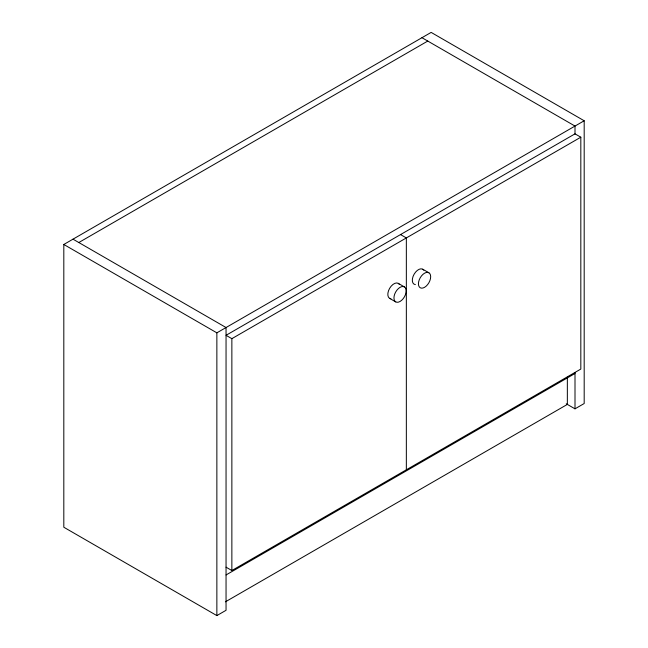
<?xml version="1.0" encoding="UTF-8"?>
<svg xmlns="http://www.w3.org/2000/svg" width="648" height="648" viewBox="0 0 648 648"><rect width="100%" height="100%" fill="white"/><g stroke="black" fill="none" stroke-linecap="round" stroke-linejoin="round"><path stroke-width="0.97" d="M72.997 239.169L226.047 327.532L226.047 610.295L216.861 615.6L63.812 527.237L63.812 244.474L431.139 32.4L584.188 120.763L584.188 403.526L575.003 408.831L566.255 403.785M78.813 242.53L427.769 41.059M63.812 244.474L216.861 332.837L584.188 120.763M580.819 137.198L575.003 133.844L226.047 335.308L231.863 338.669L580.819 137.198L580.819 369.068L231.863 570.532L226.047 567.178M226.047 574.954L575.003 373.483M225.407 601.83L567.348 404.409L567.348 377.144M421.953 37.706L575.003 126.068L575.003 134.144M400.529 234.576L406.345 237.929L406.345 469.8M422.763 269.228L428.879 272.759A8.659 4.998 -60 0 1 426.141 286.173A8.659 4.998 -60 0 1 418.64 281.839A8.659 4.998 -60 0 1 428.879 272.759M398.269 283.362L404.393 286.902A8.659 4.998 -60 0 1 401.647 300.308A8.659 4.998 -60 0 1 394.154 295.982A8.659 4.998 -60 0 1 404.393 286.902M389.618 298.364L395.734 301.895M575.003 372.479L575.003 408.831M231.863 338.669L231.863 570.532M216.861 332.837L216.861 615.6M415.368 284.61A8.659 4.998 -60 0 1 414.104 274.226A8.659 4.998 -60 0 1 423.735 270.127M390.882 298.752A8.659 4.998 -60 0 1 389.618 288.36A8.659 4.998 -60 0 1 399.249 284.269"/></g></svg>
